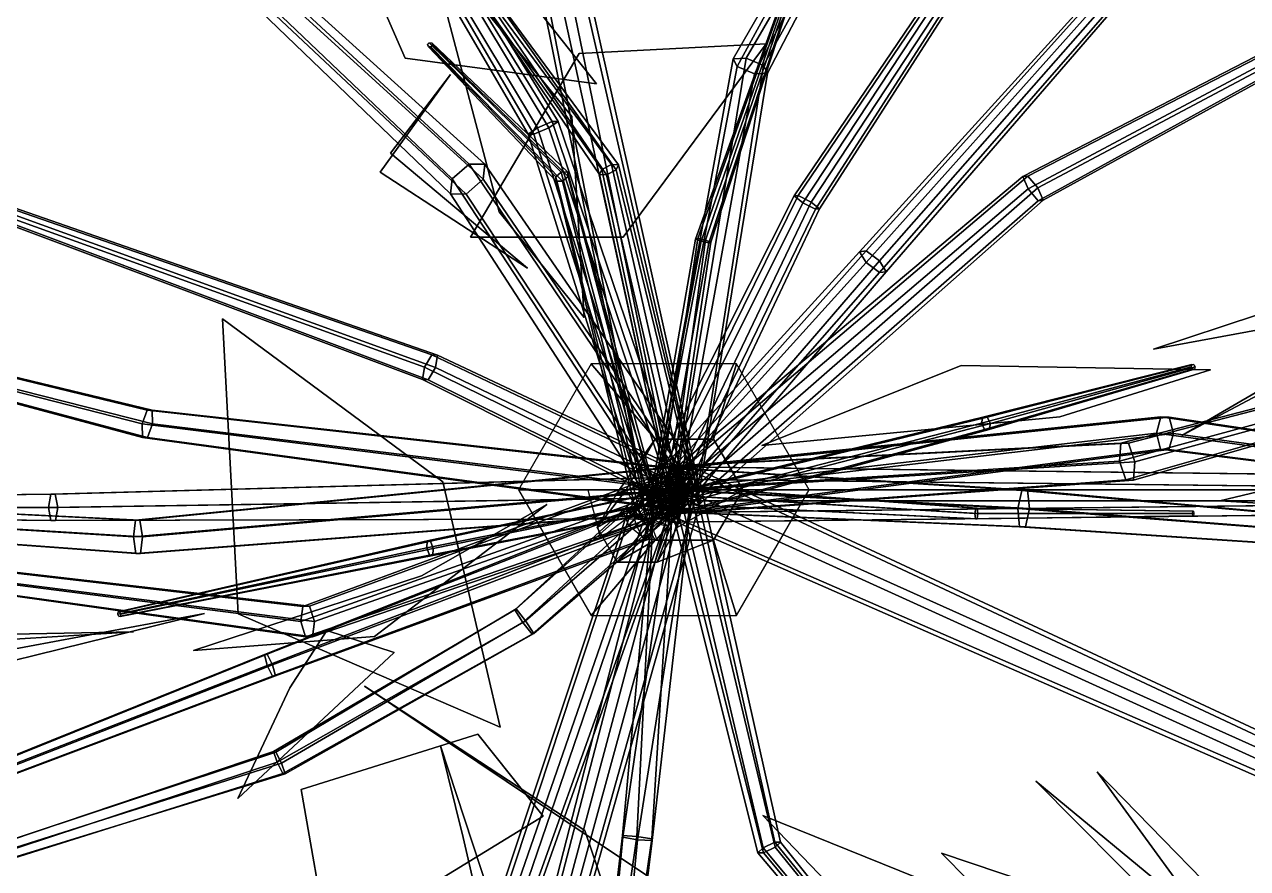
# Model space of a CAD drawing. Extents: x -4.17 to 3.96, y -4.63 to 4.19.
# Drawn here: x -1.179 to 1.076, y -0.699 to 0.858 of the extents above; entities that cross this region are included whole.
import ezdxf

# ---------------------------------------------------------------- set-up
doc = ezdxf.new("R2010")
doc.units = 0
doc.header["$MEASUREMENT"] = 0
for name, color, linetype in [('2D_PLAN', 7, 'CONTINUOUS'), ('BARK_DEC3', 35, 'CONTINUOUS'), ('LEAVES_DEC3', 64, 'CONTINUOUS')]:
    doc.layers.add(name, color=color, linetype=linetype)

msp = doc.modelspace()

# ---------------------------------------------------------------- linework, layer by layer
at = {"layer": '2D_PLAN'}
for p, q in [((0, 0), (-0.1399, 0)), ((-0.1399, 0), (-0.1166, -0.0896)), ((-0.1166, -0.0896), (0, 0))]:
    msp.add_line(p, q, dxfattribs=at)
at = {"layer": 'BARK_DEC3'}
for points in [[(-0.707, 1.4393, 8.1871), (-0.701, 1.4481, 8.1723), (-0.2331, 0.6675, 7.9859), (-0.25, 0.656, 8.0083)], [(-0.701, 1.4481, 8.1723), (-0.6855, 1.4577, 8.1731), (-0.2055, 0.6791, 7.9918), (-0.2331, 0.6675, 7.9859)], [(-0.6822, 1.4498, 8.2035), (-0.6976, 1.4402, 8.2027), (-0.2395, 0.6559, 8.0367), (-0.212, 0.6674, 8.0427)], [(-0.6855, 1.4577, 8.1731), (-0.6762, 1.4585, 8.1887), (-0.1949, 0.679, 8.0202), (-0.2055, 0.6791, 7.9918)], [(-0.6762, 1.4585, 8.1887), (-0.6822, 1.4498, 8.2035), (-0.212, 0.6674, 8.0427), (-0.1949, 0.679, 8.0202)], [(-0.6976, 1.4402, 8.2027), (-0.707, 1.4393, 8.1871), (-0.25, 0.656, 8.0083), (-0.2395, 0.6559, 8.0367)], [(0.4402, 1.3368, 5.0848), (0.4649, 1.3339, 5.0767), (0.152, 0.7958, 4.7882), (0.1278, 0.7947, 4.8129)], [(0.4305, 1.3226, 5.105), (0.4402, 1.3368, 5.0848), (0.1278, 0.7947, 4.8129), (0.1355, 0.7804, 4.8436)], [(0.4649, 1.3339, 5.0767), (0.4796, 1.3168, 5.0889), (0.1838, 0.7825, 4.7945), (0.152, 0.7958, 4.7882)], [(0.4453, 1.3057, 5.117), (0.4305, 1.3226, 5.105), (0.1355, 0.7804, 4.8436), (0.1671, 0.7672, 4.8498)], [(0.4796, 1.3168, 5.0889), (0.4697, 1.3028, 5.109), (0.1913, 0.7682, 4.8253), (0.1838, 0.7825, 4.7945)], [(0.4697, 1.3028, 5.109), (0.4453, 1.3057, 5.117), (0.1671, 0.7672, 4.8498), (0.1913, 0.7682, 4.8253)], [(0.7562, 1.3032, 8.6241), (0.7627, 1.3026, 8.6108), (0.2481, 0.5426, 8.4646), (0.2404, 0.5419, 8.4909)], [(0.7612, 1.2947, 8.6353), (0.7562, 1.3032, 8.6241), (0.2404, 0.5419, 8.4909), (0.2562, 0.5293, 8.5094)], [(0.7627, 1.3026, 8.6108), (0.7742, 1.2935, 8.6088), (0.2716, 0.5307, 8.4569), (0.2481, 0.5426, 8.4646)], [(0.7727, 1.2856, 8.6332), (0.7612, 1.2947, 8.6353), (0.2562, 0.5293, 8.5094), (0.2796, 0.5174, 8.5017)], [(0.7742, 1.2935, 8.6088), (0.7791, 1.285, 8.6201), (0.2873, 0.5181, 8.4754), (0.2716, 0.5307, 8.4569)], [(0.7791, 1.285, 8.6201), (0.7727, 1.2856, 8.6332), (0.2796, 0.5174, 8.5017), (0.2873, 0.5181, 8.4754)], [(1.7155, 1.1219, 7.3214), (1.7226, 1.1204, 7.3101), (0.6714, 0.5784, 7.0411), (0.6623, 0.5775, 7.0703)], [(1.7161, 1.1129, 7.3309), (1.7155, 1.1219, 7.3214), (0.6623, 0.5775, 7.0703), (0.6718, 0.5548, 7.0883)], [(1.7226, 1.1204, 7.3101), (1.7303, 1.1099, 7.3083), (0.6899, 0.5566, 7.0301), (0.6714, 0.5784, 7.0411)], [(1.7238, 1.1024, 7.3292), (1.7161, 1.1129, 7.3309), (0.6718, 0.5548, 7.0883), (0.6903, 0.5331, 7.0772)], [(1.7303, 1.1099, 7.3083), (1.7309, 1.1008, 7.3179), (0.6993, 0.534, 7.0482), (0.6899, 0.5566, 7.0301)], [(-0.9002, 1.0605, 4.9149), (-0.8801, 1.0836, 4.9215), (-0.3587, 0.6008, 4.4232), (-0.3902, 0.5733, 4.4242)], [(-0.8801, 1.0836, 4.9215), (-0.8625, 1.0824, 4.9472), (-0.3299, 0.6005, 4.4534), (-0.3587, 0.6008, 4.4232)], [(1.7309, 1.1008, 7.3179), (1.7238, 1.1024, 7.3292), (0.6903, 0.5331, 7.0772), (0.6993, 0.534, 7.0482)], [(-0.9028, 1.0363, 4.934), (-0.9002, 1.0605, 4.9149), (-0.3902, 0.5733, 4.4242), (-0.393, 0.5457, 4.4553)], [(-0.8625, 1.0824, 4.9472), (-0.8651, 1.0581, 4.9664), (-0.3328, 0.5728, 4.4845), (-0.3299, 0.6005, 4.4534)], [(0.2767, 1.0686, 10.6205), (0.2779, 1.0686, 10.6157), (0.0626, 0.4633, 10.5567), (0.0587, 0.4624, 10.5712)], [(0.2801, 1.0672, 10.6239), (0.2767, 1.0686, 10.6205), (0.0587, 0.4624, 10.5712), (0.0689, 0.4584, 10.5814)], [(0.2779, 1.0686, 10.6157), (0.2825, 1.0672, 10.6142), (0.0767, 0.4603, 10.5526), (0.0626, 0.4633, 10.5567)], [(0.2846, 1.0657, 10.6225), (0.2801, 1.0672, 10.6239), (0.0689, 0.4584, 10.5814), (0.083, 0.4555, 10.5772)], [(0.2825, 1.0672, 10.6142), (0.2858, 1.0657, 10.6176), (0.0869, 0.4564, 10.5628), (0.0767, 0.4603, 10.5526)], [(0.2858, 1.0657, 10.6176), (0.2846, 1.0657, 10.6225), (0.083, 0.4555, 10.5772), (0.0869, 0.4564, 10.5628)], [(-0.8651, 1.0581, 4.9664), (-0.8853, 1.035, 4.9597), (-0.3644, 0.5454, 4.4855), (-0.3328, 0.5728, 4.4845)], [(-0.2379, 1.0257, 2.619), (-0.1992, 1.0482, 2.6105), (0.0124, 0.019, 2.2453), (-0.0379, 0, 2.2699)], [(-0.1992, 1.0482, 2.6105), (-0.1665, 1.0469, 2.6402), (0.0624, 0.019, 2.2766), (0.0124, 0.019, 2.2453)], [(-0.1665, 1.0469, 2.6402), (-0.1725, 1.0234, 2.6779), (0.0623, 0, 2.3326), (0.0624, 0.019, 2.2766)], [(0.9094, 1.0433, 9.4451), (0.9161, 1.0435, 9.4244), (0.373, 0.4407, 9.2259), (0.3608, 0.439, 9.2554)], [(0.9174, 1.0282, 9.459), (0.9094, 1.0433, 9.4451), (0.3608, 0.439, 9.2554), (0.3733, 0.4189, 9.2767)], [(0.9161, 1.0435, 9.4244), (0.9307, 1.0286, 9.4175), (0.3977, 0.4223, 9.2177), (0.373, 0.4407, 9.2259)], [(-0.8853, 1.035, 4.9597), (-0.9028, 1.0363, 4.934), (-0.393, 0.5457, 4.4553), (-0.3644, 0.5454, 4.4855)], [(-0.4013, 1.0139, 6.8244), (-0.3898, 1.0155, 6.8281), (-0.0832, 0.5993, 6.5704), (-0.0965, 0.5998, 6.556)], [(-0.3898, 1.0155, 6.8281), (-0.3848, 1.0089, 6.8371), (-0.0877, 0.5899, 6.5873), (-0.0832, 0.5993, 6.5704)], [(-0.2434, 1.0022, 2.6569), (-0.2379, 1.0257, 2.619), (-0.0379, 0, 2.2699), (-0.0381, -0.019, 2.3258)], [(-0.1725, 1.0234, 2.6779), (-0.2107, 1.0012, 2.6861), (0.012, -0.019, 2.3572), (0.0623, 0, 2.3326)], [(0.932, 1.0133, 9.452), (0.9174, 1.0282, 9.459), (0.3733, 0.4189, 9.2767), (0.398, 0.4005, 9.2686)], [(0.9307, 1.0286, 9.4175), (0.9386, 1.0135, 9.4313), (0.4102, 0.4022, 9.2391), (0.3977, 0.4223, 9.2177)], [(-0.4078, 1.0055, 6.8298), (-0.4013, 1.0139, 6.8244), (-0.0965, 0.5998, 6.556), (-0.1142, 0.5909, 6.5586)], [(-0.4027, 0.9989, 6.8388), (-0.4078, 1.0055, 6.8298), (-0.1142, 0.5909, 6.5586), (-0.1185, 0.5816, 6.5755)], [(-0.3912, 1.0006, 6.8424), (-0.4027, 0.9989, 6.8388), (-0.1185, 0.5816, 6.5755), (-0.1053, 0.5811, 6.5898)], [(-0.3848, 1.0089, 6.8371), (-0.3912, 1.0006, 6.8424), (-0.1053, 0.5811, 6.5898), (-0.0877, 0.5899, 6.5873)], [(-0.2107, 1.0012, 2.6861), (-0.2434, 1.0022, 2.6569), (-0.0381, -0.019, 2.3258), (0.012, -0.019, 2.3572)], [(0.9386, 1.0135, 9.4313), (0.932, 1.0133, 9.452), (0.398, 0.4005, 9.2686), (0.4102, 0.4022, 9.2391)], [(-0.4354, 0.8206, 10.3909), (-0.4323, 0.8245, 10.3904), (-0.1889, 0.5858, 9.9472), (-0.1993, 0.5771, 9.952)], [(-0.4341, 0.8167, 10.3938), (-0.4354, 0.8206, 10.3909), (-0.1993, 0.5771, 9.952), (-0.1981, 0.5689, 9.9638)], [(-0.4297, 0.8167, 10.3962), (-0.4341, 0.8167, 10.3938), (-0.1981, 0.5689, 9.9638), (-0.1867, 0.5693, 9.971)], [(-0.4323, 0.8245, 10.3904), (-0.4279, 0.8245, 10.3929), (-0.1774, 0.5861, 9.9545), (-0.1889, 0.5858, 9.9472)], [(-0.4266, 0.8206, 10.3958), (-0.4297, 0.8167, 10.3962), (-0.1867, 0.5693, 9.971), (-0.1763, 0.5778, 9.9664)], [(-0.4279, 0.8245, 10.3929), (-0.4266, 0.8206, 10.3958), (-0.1763, 0.5778, 9.9664), (-0.1774, 0.5861, 9.9545)], [(0.1278, 0.7947, 4.8129), (0.152, 0.7958, 4.7882), (0.0231, 0.0119, 4.5668), (-0.015, 0.0119, 4.5915)], [(0.1355, 0.7804, 4.8436), (0.1278, 0.7947, 4.8129), (-0.015, 0.0119, 4.5915), (-0.0136, 0, 4.6352)], [(0.152, 0.7958, 4.7882), (0.1838, 0.7825, 4.7945), (0.0625, 0, 4.5859), (0.0231, 0.0119, 4.5668)], [(0.1671, 0.7672, 4.8498), (0.1355, 0.7804, 4.8436), (-0.0136, 0, 4.6352), (0.0258, -0.0119, 4.6543)], [(0.1913, 0.7682, 4.8253), (0.1671, 0.7672, 4.8498), (0.0258, -0.0119, 4.6543), (0.0638, -0.0119, 4.6296)], [(0.1838, 0.7825, 4.7945), (0.1913, 0.7682, 4.8253), (0.0638, -0.0119, 4.6296), (0.0625, 0, 4.5859)], [(-0.2331, 0.6675, 7.9859), (-0.2055, 0.6791, 7.9918), (0.027, -0.0159, 7.8968), (-0.01, -0.0271, 7.8901)], [(-0.1949, 0.679, 8.0202), (-0.212, 0.6674, 8.0427), (0.0183, -0.0271, 7.9633), (0.0411, -0.0159, 7.9334)], [(-0.2055, 0.6791, 7.9918), (-0.1949, 0.679, 8.0202), (0.0411, -0.0159, 7.9334), (0.027, -0.0159, 7.8968)], [(-0.25, 0.656, 8.0083), (-0.2331, 0.6675, 7.9859), (-0.01, -0.0271, 7.8901), (-0.0329, -0.0384, 7.9199)], [(-0.2395, 0.6559, 8.0367), (-0.25, 0.656, 8.0083), (-0.0329, -0.0384, 7.9199), (-0.0187, -0.0384, 7.9566)], [(-0.212, 0.6674, 8.0427), (-0.2395, 0.6559, 8.0367), (-0.0187, -0.0384, 7.9566), (0.0183, -0.0271, 7.9633)], [(-0.3902, 0.5733, 4.4242), (-0.3587, 0.6008, 4.4232), (0.0264, 0.0306, 4.0312), (-0.0148, 0, 4.0358)], [(-0.3587, 0.6008, 4.4232), (-0.3299, 0.6005, 4.4534), (0.0628, 0.0306, 4.0677), (0.0264, 0.0306, 4.0312)], [(-0.3299, 0.6005, 4.4534), (-0.3328, 0.5728, 4.4845), (0.058, 0, 4.1088), (0.0628, 0.0306, 4.0677)], [(-0.1185, 0.5816, 6.5755), (-0.1142, 0.5909, 6.5586), (0.012, 0, 6.3825), (0.0091, -0.0084, 6.4089)], [(-0.1142, 0.5909, 6.5586), (-0.0965, 0.5998, 6.556), (0.0368, 0.0084, 6.3733), (0.012, 0, 6.3825)], [(-0.0877, 0.5899, 6.5873), (-0.1053, 0.5811, 6.5898), (0.031, -0.0084, 6.4259), (0.0558, 0, 6.4166)], [(-0.0965, 0.5998, 6.556), (-0.0832, 0.5993, 6.5704), (0.0587, 0.0084, 6.3903), (0.0368, 0.0084, 6.3733)], [(-0.0832, 0.5993, 6.5704), (-0.0877, 0.5899, 6.5873), (0.0558, 0, 6.4166), (0.0587, 0.0084, 6.3903)], [(-0.393, 0.5457, 4.4553), (-0.3902, 0.5733, 4.4242), (-0.0148, 0, 4.0358), (-0.0196, -0.0306, 4.077)], [(-0.3328, 0.5728, 4.4845), (-0.3644, 0.5454, 4.4855), (0.0168, -0.0306, 4.1135), (0.058, 0, 4.1088)], [(-0.1993, 0.5771, 9.952), (-0.1889, 0.5858, 9.9472), (-0.0219, -0.0411, 9.7804), (-0.0427, -0.0477, 9.7852)], [(-0.1981, 0.5689, 9.9638), (-0.1993, 0.5771, 9.952), (-0.0427, -0.0477, 9.7852), (-0.0479, -0.0543, 9.806)], [(-0.1867, 0.5693, 9.971), (-0.1981, 0.5689, 9.9638), (-0.0479, -0.0543, 9.806), (-0.0322, -0.0543, 9.8219)], [(-0.1889, 0.5858, 9.9472), (-0.1774, 0.5861, 9.9545), (-0.0062, -0.0411, 9.7964), (-0.0219, -0.0411, 9.7804)], [(-0.1763, 0.5778, 9.9664), (-0.1867, 0.5693, 9.971), (-0.0322, -0.0543, 9.8219), (-0.0113, -0.0477, 9.8171)], [(-0.1774, 0.5861, 9.9545), (-0.1763, 0.5778, 9.9664), (-0.0113, -0.0477, 9.8171), (-0.0062, -0.0411, 9.7964)], [(-0.1053, 0.5811, 6.5898), (-0.1185, 0.5816, 6.5755), (0.0091, -0.0084, 6.4089), (0.031, -0.0084, 6.4259)], [(0.6623, 0.5775, 7.0703), (0.6714, 0.5784, 7.0411), (0.0238, 0.0279, 6.7538), (0.0075, 0.0279, 6.7916)], [(0.6718, 0.5548, 7.0883), (0.6623, 0.5775, 7.0703), (0.0075, 0.0279, 6.7916), (0.0197, 0, 6.8192)], [(0.6714, 0.5784, 7.0411), (0.6899, 0.5566, 7.0301), (0.0522, 0, 6.7437), (0.0238, 0.0279, 6.7538)], [(-0.3644, 0.5454, 4.4855), (-0.393, 0.5457, 4.4553), (-0.0196, -0.0306, 4.077), (0.0168, -0.0306, 4.1135)], [(0.2404, 0.5419, 8.4909), (0.2481, 0.5426, 8.4646), (-0.0336, -0.0289, 8.3381), (-0.0473, -0.0289, 8.3703)], [(0.2562, 0.5293, 8.5094), (0.2404, 0.5419, 8.4909), (-0.0473, -0.0289, 8.3703), (-0.0294, -0.0431, 8.3969)], [(0.2481, 0.5426, 8.4646), (0.2716, 0.5307, 8.4569), (-0.0021, -0.0431, 8.3324), (-0.0336, -0.0289, 8.3381)], [(0.6903, 0.5331, 7.0772), (0.6718, 0.5548, 7.0883), (0.0197, 0, 6.8192), (0.0481, -0.0279, 6.8091)], [(0.6899, 0.5566, 7.0301), (0.6993, 0.534, 7.0482), (0.0644, -0.0279, 6.7713), (0.0522, 0, 6.7437)], [(-1.2562, 0.5202, 6.7324), (-1.2489, 0.5342, 6.7368), (-0.4274, 0.2489, 6.4701), (-0.4409, 0.2262, 6.4595)], [(-1.2547, 0.507, 6.7422), (-1.2562, 0.5202, 6.7324), (-0.4409, 0.2262, 6.4595), (-0.4446, 0.2031, 6.4756)], [(-1.2489, 0.5342, 6.7368), (-1.2403, 0.5349, 6.751), (-0.4174, 0.2484, 6.4967), (-0.4274, 0.2489, 6.4701)], [(-1.2389, 0.5217, 6.7607), (-1.2461, 0.5078, 6.7564), (-0.4346, 0.2026, 6.5022), (-0.421, 0.2253, 6.5128)], [(-1.2403, 0.5349, 6.751), (-1.2389, 0.5217, 6.7607), (-0.421, 0.2253, 6.5128), (-0.4174, 0.2484, 6.4967)], [(0.2796, 0.5174, 8.5017), (0.2562, 0.5293, 8.5094), (-0.0294, -0.0431, 8.3969), (0.002, -0.0572, 8.3912)], [(0.2716, 0.5307, 8.4569), (0.2873, 0.5181, 8.4754), (0.0157, -0.0572, 8.359), (-0.0021, -0.0431, 8.3324)], [(0.6993, 0.534, 7.0482), (0.6903, 0.5331, 7.0772), (0.0481, -0.0279, 6.8091), (0.0644, -0.0279, 6.7713)], [(-1.2461, 0.5078, 6.7564), (-1.2547, 0.507, 6.7422), (-0.4446, 0.2031, 6.4756), (-0.4346, 0.2026, 6.5022)], [(0.2873, 0.5181, 8.4754), (0.2796, 0.5174, 8.5017), (0.002, -0.0572, 8.3912), (0.0157, -0.0572, 8.359)], [(0.0587, 0.4624, 10.5712), (0.0626, 0.4633, 10.5567), (-0.0103, -0.0226, 10.4597), (-0.0259, -0.0226, 10.4739)], [(0.0689, 0.4584, 10.5814), (0.0587, 0.4624, 10.5712), (-0.0259, -0.0226, 10.4739), (-0.0218, -0.0269, 10.494)], [(0.083, 0.4555, 10.5772), (0.0689, 0.4584, 10.5814), (-0.0218, -0.0269, 10.494), (-0.0021, -0.0311, 10.5001)], [(0.0626, 0.4633, 10.5567), (0.0767, 0.4603, 10.5526), (0.0094, -0.0269, 10.4658), (-0.0103, -0.0226, 10.4597)], [(0.0869, 0.4564, 10.5628), (0.083, 0.4555, 10.5772), (-0.0021, -0.0311, 10.5001), (0.0135, -0.0311, 10.486)], [(0.0767, 0.4603, 10.5526), (0.0869, 0.4564, 10.5628), (0.0135, -0.0311, 10.486), (0.0094, -0.0269, 10.4658)], [(0.3608, 0.439, 9.2554), (0.373, 0.4407, 9.2259), (-0.0543, -0.0404, 8.9554), (-0.0754, -0.0404, 8.99)], [(0.3733, 0.4189, 9.2767), (0.3608, 0.439, 9.2554), (-0.0754, -0.0404, 8.99), (-0.0651, -0.0656, 9.02)], [(0.373, 0.4407, 9.2259), (0.3977, 0.4223, 9.2177), (-0.0229, -0.0656, 8.9508), (-0.0543, -0.0404, 8.9554)], [(0.398, 0.4005, 9.2686), (0.3733, 0.4189, 9.2767), (-0.0651, -0.0656, 9.02), (-0.0337, -0.0909, 9.0154)], [(0.3977, 0.4223, 9.2177), (0.4102, 0.4022, 9.2391), (-0.0126, -0.0909, 8.9808), (-0.0229, -0.0656, 8.9508)], [(0.4102, 0.4022, 9.2391), (0.398, 0.4005, 9.2686), (-0.0337, -0.0909, 9.0154), (-0.0126, -0.0909, 8.9808)], [(-1.8445, 0.3474, 6.8177), (-1.84, 0.3621, 6.825), (-0.9527, 0.147, 6.5227), (-0.9618, 0.1216, 6.5101)], [(-1.84, 0.3621, 6.825), (-1.8337, 0.362, 6.8407), (-0.9431, 0.1469, 6.5508), (-0.9527, 0.147, 6.5227)], [(-1.8337, 0.362, 6.8407), (-1.8319, 0.3473, 6.8491), (-0.9425, 0.1215, 6.5664), (-0.9431, 0.1469, 6.5508)], [(-1.8426, 0.3326, 6.8262), (-1.8445, 0.3474, 6.8177), (-0.9618, 0.1216, 6.5101), (-0.9613, 0.0962, 6.5256)], [(-1.8319, 0.3473, 6.8491), (-1.8363, 0.3326, 6.8419), (-0.9517, 0.0961, 6.5537), (-0.9425, 0.1215, 6.5664)], [(-1.8363, 0.3326, 6.8419), (-1.8426, 0.3326, 6.8262), (-0.9613, 0.0962, 6.5256), (-0.9517, 0.0961, 6.5537)], [(1.6057, 0.2611, 4.8614), (1.6068, 0.2843, 4.8455), (0.8427, 0.0862, 4.5228), (0.8404, 0.0525, 4.5433)], [(1.6068, 0.2843, 4.8455), (1.62, 0.2838, 4.8205), (0.8568, 0.0858, 4.486), (0.8427, 0.0862, 4.5228)], [(1.62, 0.2838, 4.8205), (1.6322, 0.2599, 4.8114), (0.8687, 0.0517, 4.4696), (0.8568, 0.0858, 4.486)], [(-0.4409, 0.2262, 6.4595), (-0.4274, 0.2489, 6.4701), (0.0373, 0.0274, 6.2571), (0.0191, 0, 6.2462)], [(-0.4274, 0.2489, 6.4701), (-0.4174, 0.2484, 6.4967), (0.0515, 0.0274, 6.2887), (0.0373, 0.0274, 6.2571)], [(-0.4174, 0.2484, 6.4967), (-0.421, 0.2253, 6.5128), (0.0474, 0, 6.3095), (0.0515, 0.0274, 6.2887)], [(1.6178, 0.2372, 4.8524), (1.6057, 0.2611, 4.8614), (0.8404, 0.0525, 4.5433), (0.8523, 0.0183, 4.527)], [(1.6322, 0.2599, 4.8114), (1.6311, 0.2366, 4.8273), (0.8664, 0.0179, 4.4901), (0.8687, 0.0517, 4.4696)], [(-0.4446, 0.2031, 6.4756), (-0.4409, 0.2262, 6.4595), (0.0191, 0, 6.2462), (0.0151, -0.0274, 6.267)], [(-0.0694, -0.0001, 7.1786), (-0.0158, 0.093, 7.1813), (-0.134, 0.2321, 0.0007), (-0.268, 0, 0.0014)], [(-0.0158, 0.093, 7.1813), (0.0918, 0.0932, 7.1835), (0.134, 0.2321, -0.0007), (-0.134, 0.2321, 0.0007)], [(0.0918, 0.0932, 7.1835), (0.1456, 0.0001, 7.1829), (0.268, 0, -0.0014), (0.134, 0.2321, -0.0007)], [(0.9726, 0.2267, 10.9873), (0.9738, 0.231, 10.9849), (0.5881, 0.1341, 10.6054), (0.5857, 0.1229, 10.6125)], [(0.975, 0.2225, 10.9861), (0.9726, 0.2267, 10.9873), (0.5857, 0.1229, 10.6125), (0.5915, 0.1113, 10.6088)], [(0.9738, 0.231, 10.9849), (0.9774, 0.231, 10.9814), (0.5964, 0.1338, 10.5946), (0.5881, 0.1341, 10.6054)], [(0.9774, 0.231, 10.9814), (0.9797, 0.2267, 10.9802), (0.6023, 0.1222, 10.5909), (0.5964, 0.1338, 10.5946)], [(0.9797, 0.2267, 10.9802), (0.9785, 0.2225, 10.9826), (0.5998, 0.1109, 10.598), (0.6023, 0.1222, 10.5909)], [(1.6311, 0.2366, 4.8273), (1.6178, 0.2372, 4.8524), (0.8523, 0.0183, 4.527), (0.8664, 0.0179, 4.4901)], [(-0.4346, 0.2026, 6.5022), (-0.4446, 0.2031, 6.4756), (0.0151, -0.0274, 6.267), (0.0293, -0.0274, 6.2986)], [(-0.421, 0.2253, 6.5128), (-0.4346, 0.2026, 6.5022), (0.0293, -0.0274, 6.2986), (0.0474, 0, 6.3095)], [(0.9785, 0.2225, 10.9826), (0.975, 0.2225, 10.9861), (0.5915, 0.1113, 10.6088), (0.5998, 0.1109, 10.598)], [(-0.9618, 0.1216, 6.5101), (-0.9527, 0.147, 6.5227), (0.0297, 0.0374, 6.1687), (0.0183, 0, 6.1496)], [(-0.9527, 0.147, 6.5227), (-0.9431, 0.1469, 6.5508), (0.0442, 0.0374, 6.2097), (0.0297, 0.0374, 6.1687)], [(-0.9431, 0.1469, 6.5508), (-0.9425, 0.1215, 6.5664), (0.0473, 0, 6.2317), (0.0442, 0.0374, 6.2097)], [(-0.9613, 0.0962, 6.5256), (-0.9618, 0.1216, 6.5101), (0.0183, 0, 6.1496), (0.0215, -0.0374, 6.1716)], [(-0.9425, 0.1215, 6.5664), (-0.9517, 0.0961, 6.5537), (0.0359, -0.0374, 6.2126), (0.0473, 0, 6.2317)], [(0.5857, 0.1229, 10.6125), (0.5881, 0.1341, 10.6054), (-0.0226, -0.0142, 10.2633), (-0.0245, -0.0337, 10.2755)], [(0.5915, 0.1113, 10.6088), (0.5857, 0.1229, 10.6125), (-0.0245, -0.0337, 10.2755), (-0.015, -0.0533, 10.2677)], [(0.5881, 0.1341, 10.6054), (0.5964, 0.1338, 10.5946), (-0.0111, -0.0142, 10.2432), (-0.0226, -0.0142, 10.2633)], [(0.5964, 0.1338, 10.5946), (0.6023, 0.1222, 10.5909), (-0.0016, -0.0337, 10.2353), (-0.0111, -0.0142, 10.2432)], [(0.6023, 0.1222, 10.5909), (0.5998, 0.1109, 10.598), (-0.0035, -0.0533, 10.2476), (-0.0016, -0.0337, 10.2353)], [(0.9084, 0.1045, 6.534), (0.9166, 0.1342, 6.5189), (0.0157, 0.0412, 5.9835), (0.0069, 0, 6.0061)], [(0.9166, 0.1342, 6.5189), (0.9322, 0.1338, 6.4884), (0.0404, 0.0412, 5.9426), (0.0157, 0.0412, 5.9835)], [(0.9322, 0.1338, 6.4884), (0.9397, 0.1039, 6.4731), (0.0563, 0, 5.9242), (0.0404, 0.0412, 5.9426)], [(1.8013, -0.0174, 6.9057), (1.8062, 0.0017, 6.8958), (0.9166, 0.1342, 6.5189), (0.9084, 0.1045, 6.534)], [(1.8062, 0.0017, 6.8958), (1.8149, 0.0017, 6.8757), (0.9322, 0.1338, 6.4884), (0.9166, 0.1342, 6.5189)], [(1.8149, 0.0017, 6.8757), (1.8187, -0.0174, 6.8653), (0.9397, 0.1039, 6.4731), (0.9322, 0.1338, 6.4884)], [(-0.9517, 0.0961, 6.5537), (-0.9613, 0.0962, 6.5256), (0.0215, -0.0374, 6.1716), (0.0359, -0.0374, 6.2126)], [(-0.1227, -0.0695, 9.0904), (-0.0857, -0.0056, 9.0908), (-0.0158, 0.093, 7.1813), (-0.0694, -0.0001, 7.1786)], [(-0.0857, -0.0056, 9.0908), (-0.0119, -0.0056, 9.0914), (0.0918, 0.0932, 7.1835), (-0.0158, 0.093, 7.1813)], [(0.5998, 0.1109, 10.598), (0.5915, 0.1113, 10.6088), (-0.015, -0.0533, 10.2677), (-0.0035, -0.0533, 10.2476)], [(-0.0119, -0.0056, 9.0914), (0.025, -0.0694, 9.0915), (0.1456, 0.0001, 7.1829), (0.0918, 0.0932, 7.1835)], [(0.9159, 0.0746, 6.5185), (0.9084, 0.1045, 6.534), (0.0069, 0, 6.0061), (0.0228, -0.0412, 5.9878)], [(0.9397, 0.1039, 6.4731), (0.9315, 0.0743, 6.4881), (0.0475, -0.0412, 5.9468), (0.0563, 0, 5.9242)], [(1.8051, -0.0365, 6.8954), (1.8013, -0.0174, 6.9057), (0.9084, 0.1045, 6.534), (0.9159, 0.0746, 6.5185)], [(1.8187, -0.0174, 6.8653), (1.8138, -0.0365, 6.8752), (0.9315, 0.0743, 6.4881), (0.9397, 0.1039, 6.4731)], [(0.8404, 0.0525, 4.5433), (0.8427, 0.0862, 4.5228), (0.0119, 0.0439, 4.2518), (0.0063, 0, 4.2767)], [(0.8427, 0.0862, 4.5228), (0.8568, 0.0858, 4.486), (0.028, 0.0439, 4.2036), (0.0119, 0.0439, 4.2518)], [(0.9315, 0.0743, 6.4881), (0.9159, 0.0746, 6.5185), (0.0228, -0.0412, 5.9878), (0.0475, -0.0412, 5.9468)], [(0.8568, 0.0858, 4.486), (0.8687, 0.0517, 4.4696), (0.0385, 0, 4.1803), (0.028, 0.0439, 4.2036)], [(1.8138, -0.0365, 6.8752), (1.8051, -0.0365, 6.8954), (0.9159, 0.0746, 6.5185), (0.9315, 0.0743, 6.4881)], [(1.1136, -0.5056, 3.9864), (1.1335, -0.4725, 3.9762), (0.0293, 0.0455, 3.637), (0.0021, 0, 3.6585)], [(0.8523, 0.0183, 4.527), (0.8404, 0.0525, 4.5433), (0.0063, 0, 4.2767), (0.0168, -0.0439, 4.2535)], [(1.1335, -0.4725, 3.9762), (1.1525, -0.4704, 3.9406), (0.0464, 0.0455, 3.5824), (0.0293, 0.0455, 3.637)], [(0.8687, 0.0517, 4.4696), (0.8664, 0.0179, 4.4901), (0.0329, -0.0439, 4.2052), (0.0385, 0, 4.1803)], [(1.1525, -0.4704, 3.9406), (1.1515, -0.5015, 3.915), (0.0361, 0, 3.5492), (0.0464, 0.0455, 3.5824)], [(-1.1343, -0.0325, 7.831), (-1.1303, -0.0081, 7.8445), (0.0136, 0.0233, 7.5759), (0.0093, -0.0152, 7.5541)], [(-1.1303, -0.0081, 7.8445), (-1.1219, -0.0081, 7.8715), (0.0235, 0.0233, 7.6192), (0.0136, 0.0233, 7.5759)], [(-1.1219, -0.0081, 7.8715), (-1.1175, -0.0325, 7.885), (0.029, -0.0152, 7.6407), (0.0235, 0.0233, 7.6192)], [(-0.9778, -0.0868, 4.0552), (-0.974, -0.0561, 4.0726), (0.0112, 0.0416, 3.8238), (0.0089, 0, 3.7995)], [(-0.974, -0.0561, 4.0726), (-0.9658, -0.0561, 4.107), (0.0227, 0.0416, 3.8707), (0.0112, 0.0416, 3.8238)], [(-0.9658, -0.0561, 4.107), (-0.9613, -0.0868, 4.1242), (0.0319, 0, 3.8933), (0.0227, 0.0416, 3.8707)], [(-0.6693, -0.2432, 5.6059), (-0.6657, -0.2151, 5.6217), (0.0102, 0.0342, 5.3427), (0.0128, 0, 5.3192)], [(-0.6657, -0.2151, 5.6217), (-0.6532, -0.215, 5.651), (0.0258, 0.0342, 5.3813), (0.0102, 0.0342, 5.3427)], [(-0.6532, -0.215, 5.651), (-0.6443, -0.243, 5.6646), (0.044, 0, 5.3964), (0.0258, 0.0342, 5.3813)], [(-0.2748, -0.2214, 3.084), (-0.2722, -0.2198, 3.1158), (0.0006, 0.0238, 3.053), (-0.0083, 0.0238, 3.0178)], [(-0.2599, -0.2446, 3.068), (-0.2748, -0.2214, 3.084), (-0.0083, 0.0238, 3.0178), (0.0071, 0, 2.9952)], [(-0.2722, -0.2198, 3.1158), (-0.2547, -0.2416, 3.1318), (0.025, 0, 3.0655), (0.0006, 0.0238, 3.053)], [(0.0306, 0.0174, 11.9217), (0.0343, 0.0239, 11.9214), (-0.0857, -0.0056, 9.0908), (-0.1227, -0.0695, 9.0904)], [(0.0343, 0.0239, 11.9214), (0.0418, 0.0239, 11.9212), (-0.0119, -0.0056, 9.0914), (-0.0857, -0.0056, 9.0908)], [(0.0418, 0.0239, 11.9212), (0.0456, 0.0174, 11.9212), (0.025, -0.0694, 9.0915), (-0.0119, -0.0056, 9.0914)], [(0.6528, -0.0349, 2.8942), (0.6601, -0.0012, 2.8761), (0.0109, 0.0405, 2.7241), (0.0034, 0, 2.7464)], [(0.6601, -0.0012, 2.8761), (0.6708, -0.001, 2.8387), (0.0218, 0.0405, 2.6786), (0.0109, 0.0405, 2.7241)], [(1.12, 0, 5.4753), (1.1262, 0.0289, 5.4597), (0.0202, 0.042, 5.1376), (0.0132, 0, 5.1608)], [(1.1262, 0.0289, 5.4597), (1.1388, 0.029, 5.4286), (0.034, 0.042, 5.0911), (0.0202, 0.042, 5.1376)], [(0.6708, -0.001, 2.8387), (0.6742, -0.0346, 2.8193), (0.0252, 0, 2.6554), (0.0218, 0.0405, 2.6786)], [(1.1388, 0.029, 5.4286), (1.1451, 0, 5.413), (0.041, 0, 5.0678), (0.034, 0.042, 5.0911)], [(-2.0999, 0, 4.3402), (-2.0972, 0.0001, 4.3602), (-0.9658, -0.0561, 4.107), (-0.974, -0.0561, 4.0726)], [(-2.0972, 0.0001, 4.3602), (-2.0961, -0.0173, 4.3702), (-0.9613, -0.0868, 4.1242), (-0.9658, -0.0561, 4.107)], [(-0.9733, -0.1176, 4.0724), (-0.9778, -0.0868, 4.0552), (0.0089, 0, 3.7995), (0.0181, -0.0416, 3.8221)], [(-0.9613, -0.0868, 4.1242), (-0.9651, -0.1176, 4.1069), (0.0296, -0.0416, 3.869), (0.0319, 0, 3.8933)], [(-0.6605, -0.2714, 5.6193), (-0.6693, -0.2432, 5.6059), (0.0128, 0, 5.3192), (0.031, -0.0342, 5.3343)], [(-0.6443, -0.243, 5.6646), (-0.648, -0.2713, 5.6488), (0.0466, -0.0342, 5.3728), (0.044, 0, 5.3964)], [(-0.0156, -0.0931, 7.178), (-0.0694, -0.0001, 7.1786), (-0.268, 0, 0.0014), (-0.134, -0.2321, 0.0007)], [(-0.2424, -0.2664, 3.0839), (-0.2599, -0.2446, 3.068), (0.0071, 0, 2.9952), (0.0315, -0.0238, 3.0077)], [(-0.2547, -0.2416, 3.1318), (-0.2397, -0.2649, 3.1159), (0.0404, -0.0238, 3.0429), (0.025, 0, 3.0655)], [(-0.1961, -0.8069, 7.4265), (-0.2179, -0.7966, 7.4494), (-0.0126, 0.002, 7.3909), (0.0171, -0.0081, 7.3607)], [(-0.2179, -0.7966, 7.4494), (-0.2096, -0.7966, 7.4814), (-0.0017, 0.002, 7.433), (-0.0126, 0.002, 7.3909)], [(-0.2096, -0.7966, 7.4814), (-0.1794, -0.8069, 7.4906), (0.0388, -0.0081, 7.445), (-0.0017, 0.002, 7.433)], [(0.0343, 0.0109, 11.9218), (0.0306, 0.0174, 11.9217), (-0.1227, -0.0695, 9.0904), (-0.0858, -0.1335, 9.0905)], [(0.0418, 0.0109, 11.9216), (0.0343, 0.0109, 11.9218), (-0.0858, -0.1335, 9.0905), (-0.0119, -0.1334, 9.091)], [(-0.0762, -0.638, 3.3454), (-0.0757, -0.6411, 3.3768), (0.0179, 0, 3.4006), (-0.0169, 0.0036, 3.3805)], [(-0.0494, -0.6393, 3.3289), (-0.0762, -0.638, 3.3454), (-0.0169, 0.0036, 3.3805), (-0.0169, 0.0036, 3.3402)], [(-0.0757, -0.6411, 3.3768), (-0.0483, -0.6457, 3.3919), (0.0526, -0.0036, 3.3804), (0.0179, 0, 3.4006)], [(-0.022, -0.6439, 3.3439), (-0.0494, -0.6393, 3.3289), (-0.0169, 0.0036, 3.3402), (0.0178, 0, 3.32)], [(-0.0214, -0.6471, 3.3754), (-0.022, -0.6439, 3.3439), (0.0178, 0, 3.32), (0.0525, -0.0036, 3.3401)], [(0.0456, 0.0174, 11.9212), (0.0418, 0.0109, 11.9216), (-0.0119, -0.1334, 9.091), (0.025, -0.0694, 9.0915)], [(0.025, -0.0694, 9.0915), (-0.0119, -0.1334, 9.091), (0.0919, -0.093, 7.1801), (0.1456, 0.0001, 7.1829)], [(1.1126, -0.5368, 3.961), (1.1136, -0.5056, 3.9864), (0.0021, 0, 3.6585), (-0.0082, -0.0455, 3.6253)], [(1.4027, -0.0203, 8.0752), (1.4066, 0.0034, 8.0621), (0.0078, 0.0193, 7.76), (0.0028, -0.0203, 7.7823)], [(0.6561, -0.0684, 2.8748), (0.6528, -0.0349, 2.8942), (0.0034, 0, 2.7464), (0.0068, -0.0405, 2.7231)], [(0.1732, -0.6699, 7.1993), (0.1835, -0.6603, 7.2182), (0.0279, 0, 7.1764), (0.0076, -0.0067, 7.153)], [(1.4066, 0.0034, 8.0621), (1.4144, 0.0034, 8.0359), (0.0177, 0.0193, 7.7153), (0.0078, 0.0193, 7.76)], [(0.5739, -0.0439, 11.1685), (0.5755, -0.034, 11.1631), (0.0108, 0.0075, 11.0658), (0.0081, -0.0092, 11.0751)], [(1.1515, -0.5015, 3.915), (1.1315, -0.5348, 3.9252), (0.0089, -0.0455, 3.5707), (0.0361, 0, 3.5492)], [(0.5755, -0.034, 11.1631), (0.5782, -0.034, 11.1519), (0.0142, 0.0075, 11.0469), (0.0108, 0.0075, 11.0658)], [(1.1262, -0.0289, 5.4597), (1.12, 0, 5.4753), (0.0132, 0, 5.1608), (0.0202, -0.042, 5.1376)], [(0.5782, -0.034, 11.1519), (0.5793, -0.0439, 11.1462), (0.0149, -0.0092, 11.0372), (0.0142, 0.0075, 11.0469)], [(0.8664, 0.0179, 4.4901), (0.8523, 0.0183, 4.527), (0.0168, -0.0439, 4.2535), (0.0329, -0.0439, 4.2052)], [(0.2053, -0.6595, 7.178), (0.1842, -0.6695, 7.1791), (0.0176, -0.0067, 7.1229), (0.0478, 0, 7.1162)], [(1.4144, 0.0034, 8.0359), (1.4182, -0.0203, 8.0227), (0.0227, -0.0203, 7.693), (0.0177, 0.0193, 7.7153)], [(0.6742, -0.0346, 2.8193), (0.6668, -0.0683, 2.8374), (0.0177, -0.0405, 2.6776), (0.0252, 0, 2.6554)], [(0.1835, -0.6603, 7.2182), (0.2046, -0.6503, 7.217), (0.0582, 0.0067, 7.1697), (0.0279, 0, 7.1764)], [(1.1451, 0, 5.413), (1.1388, -0.029, 5.4286), (0.034, -0.042, 5.0911), (0.041, 0, 5.0678)], [(0.2155, -0.6499, 7.1969), (0.2053, -0.6595, 7.178), (0.0478, 0, 7.1162), (0.0681, 0.0067, 7.1396)], [(0.2046, -0.6503, 7.217), (0.2155, -0.6499, 7.1969), (0.0681, 0.0067, 7.1396), (0.0582, 0.0067, 7.1697)], [(0.1456, 0.0001, 7.1829), (0.0919, -0.093, 7.1801), (0.134, -0.2321, -0.0007), (0.268, 0, -0.0014)], [(-2.1014, -0.0174, 4.3303), (-2.0999, 0, 4.3402), (-0.974, -0.0561, 4.0726), (-0.9778, -0.0868, 4.0552)], [(-2.1003, -0.0347, 4.3402), (-2.1014, -0.0174, 4.3303), (-0.9778, -0.0868, 4.0552), (-0.9733, -0.1176, 4.0724)], [(-2.0961, -0.0173, 4.3702), (-2.0976, -0.0347, 4.3602), (-0.9651, -0.1176, 4.1069), (-0.9613, -0.0868, 4.1242)], [(-1.825, -0.0325, 8.1171), (-1.8229, -0.0161, 8.1265), (-1.1303, -0.0081, 7.8445), (-1.1343, -0.0325, 7.831)], [(-1.8229, -0.0161, 8.1265), (-1.8187, -0.0161, 8.1452), (-1.1219, -0.0081, 7.8715), (-1.1303, -0.0081, 7.8445)], [(-1.8187, -0.0161, 8.1452), (-1.8166, -0.0325, 8.1546), (-1.1175, -0.0325, 7.885), (-1.1219, -0.0081, 7.8715)], [(-1.1299, -0.0569, 7.8444), (-1.1343, -0.0325, 7.831), (0.0093, -0.0152, 7.5541), (0.0147, -0.0536, 7.5757)], [(-1.1175, -0.0325, 7.885), (-1.1215, -0.0569, 7.8714), (0.0246, -0.0536, 7.619), (0.029, -0.0152, 7.6407)], [(-0.4368, -0.1074, 10.7609), (-0.4361, -0.0945, 10.7694), (-0.006, -0.0034, 10.6631), (-0.0051, -0.021, 10.6523)], [(-0.4317, -0.1207, 10.7669), (-0.4368, -0.1074, 10.7609), (-0.0051, -0.021, 10.6523), (0.0007, -0.0385, 10.6615)], [(-0.4361, -0.0945, 10.7694), (-0.4303, -0.0949, 10.7838), (-0.0012, -0.0034, 10.6832), (-0.006, -0.0034, 10.6631)], [(-0.4303, -0.0949, 10.7838), (-0.4252, -0.1082, 10.7897), (0.0045, -0.021, 10.6924), (-0.0012, -0.0034, 10.6832)], [(-0.4252, -0.1082, 10.7897), (-0.4259, -0.121, 10.7813), (0.0055, -0.0385, 10.6816), (0.0045, -0.021, 10.6924)], [(-0.1659, -0.8172, 7.4358), (-0.1961, -0.8069, 7.4265), (0.0171, -0.0081, 7.3607), (0.0577, -0.0182, 7.3727)], [(-0.1794, -0.8069, 7.4906), (-0.1576, -0.8172, 7.4678), (0.0685, -0.0182, 7.4149), (0.0388, -0.0081, 7.445)], [(-0.1576, -0.8172, 7.4678), (-0.1659, -0.8172, 7.4358), (0.0577, -0.0182, 7.3727), (0.0685, -0.0182, 7.4149)], [(-0.0858, -0.1335, 9.0905), (-0.1227, -0.0695, 9.0904), (-0.0694, -0.0001, 7.1786), (-0.0156, -0.0931, 7.178)], [(-0.0483, -0.6457, 3.3919), (-0.0214, -0.6471, 3.3754), (0.0525, -0.0036, 3.3401), (0.0526, -0.0036, 3.3804)], [(1.4066, -0.0439, 8.0621), (1.4027, -0.0203, 8.0752), (0.0028, -0.0203, 7.7823), (0.0078, -0.0598, 7.76)], [(0.1842, -0.6695, 7.1791), (0.1732, -0.6699, 7.1993), (0.0076, -0.0067, 7.153), (0.0176, -0.0067, 7.1229)], [(0.575, -0.0538, 11.1629), (0.5739, -0.0439, 11.1685), (0.0081, -0.0092, 11.0751), (0.0088, -0.0258, 11.0655)], [(0.5793, -0.0439, 11.1462), (0.5777, -0.0538, 11.1517), (0.0122, -0.0258, 11.0465), (0.0149, -0.0092, 11.0372)], [(1.4182, -0.0203, 8.0227), (1.4144, -0.0439, 8.0359), (0.0177, -0.0598, 7.7153), (0.0227, -0.0203, 7.693)], [(1.5427, -0.1039, 3.1777), (1.5486, -0.0812, 3.1653), (0.6601, -0.0012, 2.8761), (0.6528, -0.0349, 2.8942)], [(1.5486, -0.0812, 3.1653), (1.5554, -0.0815, 3.1396), (0.6708, -0.001, 2.8387), (0.6601, -0.0012, 2.8761)], [(1.5554, -0.0815, 3.1396), (1.5562, -0.1044, 3.1263), (0.6742, -0.0346, 2.8193), (0.6708, -0.001, 2.8387)], [(-2.0976, -0.0347, 4.3602), (-2.1003, -0.0347, 4.3402), (-0.9733, -0.1176, 4.0724), (-0.9651, -0.1176, 4.1069)], [(-1.8229, -0.0489, 8.1265), (-1.825, -0.0325, 8.1171), (-1.1343, -0.0325, 7.831), (-1.1299, -0.0569, 7.8444)], [(-1.8166, -0.0325, 8.1546), (-1.8187, -0.049, 8.1452), (-1.1215, -0.0569, 7.8714), (-1.1175, -0.0325, 7.885)], [(-0.9651, -0.1176, 4.1069), (-0.9733, -0.1176, 4.0724), (0.0181, -0.0416, 3.8221), (0.0296, -0.0416, 3.869)], [(-0.7364, -0.3037, 9.4966), (-0.7313, -0.303, 9.521), (-0.0472, -0.0349, 9.3213), (-0.0571, -0.0349, 9.2882)], [(-0.7315, -0.3241, 9.4834), (-0.7364, -0.3037, 9.4966), (-0.0571, -0.0349, 9.2882), (-0.0523, -0.063, 9.2687)], [(-0.7313, -0.303, 9.521), (-0.7212, -0.3229, 9.532), (-0.0324, -0.063, 9.3349), (-0.0472, -0.0349, 9.3213)], [(-0.648, -0.2713, 5.6488), (-0.6605, -0.2714, 5.6193), (0.031, -0.0342, 5.3343), (0.0466, -0.0342, 5.3728)], [(-0.4259, -0.121, 10.7813), (-0.4317, -0.1207, 10.7669), (0.0007, -0.0385, 10.6615), (0.0055, -0.0385, 10.6816)], [(-0.304, -0.753, 8.6994), (-0.2958, -0.7534, 8.7317), (-0.0605, -0.0421, 8.6965), (-0.0671, -0.0421, 8.6548)], [(-0.2829, -0.7657, 8.6765), (-0.304, -0.753, 8.6994), (-0.0671, -0.0421, 8.6548), (-0.0363, -0.0542, 8.6286)], [(-0.2958, -0.7534, 8.7317), (-0.2664, -0.7666, 8.7413), (-0.0231, -0.0542, 8.712), (-0.0605, -0.0421, 8.6965)], [(-0.2397, -0.2649, 3.1159), (-0.2424, -0.2664, 3.0839), (0.0315, -0.0238, 3.0077), (0.0404, -0.0238, 3.0429)], [(0.6668, -0.0683, 2.8374), (0.6561, -0.0684, 2.8748), (0.0068, -0.0405, 2.7231), (0.0177, -0.0405, 2.6776)], [(1.4144, -0.0439, 8.0359), (1.4066, -0.0439, 8.0621), (0.0078, -0.0598, 7.76), (0.0177, -0.0598, 7.7153)], [(0.5777, -0.0538, 11.1517), (0.575, -0.0538, 11.1629), (0.0088, -0.0258, 11.0655), (0.0122, -0.0258, 11.0465)], [(1.1388, -0.029, 5.4286), (1.1262, -0.0289, 5.4597), (0.0202, -0.042, 5.1376), (0.034, -0.042, 5.0911)], [(0.9747, -0.0439, 11.2837), (0.9754, -0.0396, 11.2813), (0.5755, -0.034, 11.1631), (0.5739, -0.0439, 11.1685)], [(0.9754, -0.0482, 11.2813), (0.9747, -0.0439, 11.2837), (0.5739, -0.0439, 11.1685), (0.575, -0.0538, 11.1629)], [(0.9754, -0.0396, 11.2813), (0.9769, -0.0396, 11.2766), (0.5782, -0.034, 11.1519), (0.5755, -0.034, 11.1631)], [(0.9776, -0.0439, 11.2742), (0.9769, -0.0482, 11.2766), (0.5777, -0.0538, 11.1517), (0.5793, -0.0439, 11.1462)], [(0.9769, -0.0396, 11.2766), (0.9776, -0.0439, 11.2742), (0.5793, -0.0439, 11.1462), (0.5782, -0.034, 11.1519)], [(1.5435, -0.1269, 3.1643), (1.5427, -0.1039, 3.1777), (0.6528, -0.0349, 2.8942), (0.6561, -0.0684, 2.8748)], [(1.5562, -0.1044, 3.1263), (1.5503, -0.1271, 3.1386), (0.6668, -0.0683, 2.8374), (0.6742, -0.0346, 2.8193)], [(-1.8187, -0.049, 8.1452), (-1.8229, -0.0489, 8.1265), (-1.1299, -0.0569, 7.8444), (-1.1215, -0.0569, 7.8714)], [(-1.1215, -0.0569, 7.8714), (-1.1299, -0.0569, 7.8444), (0.0147, -0.0536, 7.5757), (0.0246, -0.0536, 7.619)], [(-0.7214, -0.3439, 9.4944), (-0.7315, -0.3241, 9.4834), (-0.0523, -0.063, 9.2687), (-0.0375, -0.0911, 9.2823)], [(-0.7212, -0.3229, 9.532), (-0.7162, -0.3433, 9.5188), (-0.0275, -0.0911, 9.3154), (-0.0324, -0.063, 9.3349)], [(-0.2535, -0.7789, 8.6859), (-0.2829, -0.7657, 8.6765), (-0.0363, -0.0542, 8.6286), (0.0012, -0.0662, 8.644)], [(-0.2664, -0.7666, 8.7413), (-0.2452, -0.7794, 8.7184), (0.0077, -0.0662, 8.6858), (-0.0231, -0.0542, 8.712)], [(-0.2452, -0.7794, 8.7184), (-0.2535, -0.7789, 8.6859), (0.0012, -0.0662, 8.644), (0.0077, -0.0662, 8.6858)], [(1.1315, -0.5348, 3.9252), (1.1126, -0.5368, 3.961), (-0.0082, -0.0455, 3.6253), (0.0089, -0.0455, 3.5707)], [(0.9769, -0.0482, 11.2766), (0.9754, -0.0482, 11.2813), (0.575, -0.0538, 11.1629), (0.5777, -0.0538, 11.1517)], [(1.5503, -0.1271, 3.1386), (1.5435, -0.1269, 3.1643), (0.6561, -0.0684, 2.8748), (0.6668, -0.0683, 2.8374)], [(-1.0068, -0.2293, 11.101), (-1.0062, -0.2251, 11.1035), (-0.4361, -0.0945, 10.7694), (-0.4368, -0.1074, 10.7609)], [(-1.0049, -0.2336, 11.1027), (-1.0068, -0.2293, 11.101), (-0.4368, -0.1074, 10.7609), (-0.4317, -0.1207, 10.7669)], [(-1.0062, -0.2251, 11.1035), (-1.0037, -0.2251, 11.1079), (-0.4303, -0.0949, 10.7838), (-0.4361, -0.0945, 10.7694)], [(-1.0037, -0.2251, 11.1079), (-1.0018, -0.2293, 11.1096), (-0.4252, -0.1082, 10.7897), (-0.4303, -0.0949, 10.7838)], [(-1.0018, -0.2293, 11.1096), (-1.0024, -0.2336, 11.1071), (-0.4259, -0.121, 10.7813), (-0.4252, -0.1082, 10.7897)], [(-0.7162, -0.3433, 9.5188), (-0.7214, -0.3439, 9.4944), (-0.0375, -0.0911, 9.2823), (-0.0275, -0.0911, 9.3154)], [(0.0919, -0.093, 7.1801), (-0.0156, -0.0931, 7.178), (-0.134, -0.2321, 0.0007), (0.134, -0.2321, -0.0007)], [(-0.0119, -0.1334, 9.091), (-0.0858, -0.1335, 9.0905), (-0.0156, -0.0931, 7.178), (0.0919, -0.093, 7.1801)], [(-1.4802, -0.1391, 5.9804), (-1.4765, -0.121, 5.9901), (-0.6657, -0.2151, 5.6217), (-0.6693, -0.2432, 5.6059)], [(-1.4765, -0.121, 5.9901), (-1.4696, -0.1209, 6.0096), (-0.6532, -0.215, 5.651), (-0.6657, -0.2151, 5.6217)], [(-1.4696, -0.1209, 6.0096), (-1.4664, -0.1388, 6.0194), (-0.6443, -0.243, 5.6646), (-0.6532, -0.215, 5.651)], [(-1.0024, -0.2336, 11.1071), (-1.0049, -0.2336, 11.1027), (-0.4317, -0.1207, 10.7669), (-0.4259, -0.121, 10.7813)], [(-1.4771, -0.1569, 5.9902), (-1.4802, -0.1391, 5.9804), (-0.6693, -0.2432, 5.6059), (-0.6605, -0.2714, 5.6193)], [(-1.4702, -0.1568, 6.0097), (-1.4771, -0.1569, 5.9902), (-0.6605, -0.2714, 5.6193), (-0.648, -0.2713, 5.6488)], [(-1.4664, -0.1388, 6.0194), (-1.4702, -0.1568, 6.0097), (-0.648, -0.2713, 5.6488), (-0.6443, -0.243, 5.6646)], [(-0.7197, -0.4829, 3.0898), (-0.7155, -0.4839, 3.1149), (-0.2722, -0.2198, 3.1158), (-0.2748, -0.2214, 3.084)], [(-0.7131, -0.5026, 3.0747), (-0.7197, -0.4829, 3.0898), (-0.2748, -0.2214, 3.084), (-0.2599, -0.2446, 3.068)], [(-0.7155, -0.4839, 3.1149), (-0.7048, -0.5045, 3.125), (-0.2547, -0.2416, 3.1318), (-0.2722, -0.2198, 3.1158)], [(-0.7024, -0.5234, 3.0847), (-0.7131, -0.5026, 3.0747), (-0.2599, -0.2446, 3.068), (-0.2424, -0.2664, 3.0839)], [(-0.7048, -0.5045, 3.125), (-0.6982, -0.5243, 3.11), (-0.2397, -0.2649, 3.1159), (-0.2547, -0.2416, 3.1318)], [(-0.6982, -0.5243, 3.11), (-0.7024, -0.5234, 3.0847), (-0.2424, -0.2664, 3.0839), (-0.2397, -0.2649, 3.1159)], [(-1.4444, -0.5894, 9.606), (-1.4413, -0.5897, 9.6201), (-0.7313, -0.303, 9.521), (-0.7364, -0.3037, 9.4966)], [(-1.4417, -0.601, 9.5977), (-1.4444, -0.5894, 9.606), (-0.7364, -0.3037, 9.4966), (-0.7315, -0.3241, 9.4834)], [(-1.4413, -0.5897, 9.6201), (-1.4355, -0.6016, 9.626), (-0.7212, -0.3229, 9.532), (-0.7313, -0.303, 9.521)], [(-1.4359, -0.6129, 9.6036), (-1.4417, -0.601, 9.5977), (-0.7315, -0.3241, 9.4834), (-0.7214, -0.3439, 9.4944)], [(-1.4355, -0.6016, 9.626), (-1.4328, -0.6132, 9.6178), (-0.7162, -0.3433, 9.5188), (-0.7212, -0.3229, 9.532)], [(-1.4328, -0.6132, 9.6178), (-1.4359, -0.6129, 9.6036), (-0.7214, -0.3439, 9.4944), (-0.7162, -0.3433, 9.5188)], [(-1.2537, -0.663, 3.246), (-1.2528, -0.6615, 3.2649), (-0.7155, -0.4839, 3.1149), (-0.7197, -0.4829, 3.0898)], [(-1.2485, -0.6787, 3.2374), (-1.2537, -0.663, 3.246), (-0.7197, -0.4829, 3.0898), (-0.7131, -0.5026, 3.0747)], [(-1.2528, -0.6615, 3.2649), (-1.2465, -0.6758, 3.2751), (-0.7048, -0.5045, 3.125), (-0.7155, -0.4839, 3.1149)], [(-1.2423, -0.6929, 3.2475), (-1.2485, -0.6787, 3.2374), (-0.7131, -0.5026, 3.0747), (-0.7024, -0.5234, 3.0847)], [(-1.2465, -0.6758, 3.2751), (-1.2413, -0.6915, 3.2663), (-0.6982, -0.5243, 3.11), (-0.7048, -0.5045, 3.125)], [(-1.2413, -0.6915, 3.2663), (-1.2423, -0.6929, 3.2475), (-0.7024, -0.5234, 3.0847), (-0.6982, -0.5243, 3.11)], [(-0.1272, -1.0727, 3.2712), (-0.1166, -1.0778, 3.2951), (-0.0757, -0.6411, 3.3768), (-0.0762, -0.638, 3.3454)], [(-0.1115, -1.0715, 3.2495), (-0.1272, -1.0727, 3.2712), (-0.0762, -0.638, 3.3454), (-0.0494, -0.6393, 3.3289)], [(-0.1166, -1.0778, 3.2951), (-0.0903, -1.0818, 3.2975), (-0.0483, -0.6457, 3.3919), (-0.0757, -0.6411, 3.3768)], [(-0.0852, -1.0755, 3.2519), (-0.1115, -1.0715, 3.2495), (-0.0494, -0.6393, 3.3289), (-0.022, -0.6439, 3.3439)], [(-0.0903, -1.0818, 3.2975), (-0.0746, -1.0806, 3.2759), (-0.0214, -0.6471, 3.3754), (-0.0483, -0.6457, 3.3919)], [(-0.0746, -1.0806, 3.2759), (-0.0852, -1.0755, 3.2519), (-0.022, -0.6439, 3.3439), (-0.0214, -0.6471, 3.3754)], [(0.5884, -1.1457, 7.4369), (0.5986, -1.1364, 7.4331), (0.2046, -0.6503, 7.217), (0.1835, -0.6603, 7.2182)], [(0.5986, -1.1364, 7.4331), (0.6041, -1.1368, 7.4201), (0.2155, -0.6499, 7.1969), (0.2046, -0.6503, 7.217)], [(0.6041, -1.1368, 7.4201), (0.5995, -1.1465, 7.4109), (0.2053, -0.6595, 7.178), (0.2155, -0.6499, 7.1969)], [(0.5838, -1.1554, 7.4276), (0.5884, -1.1457, 7.4369), (0.1835, -0.6603, 7.2182), (0.1732, -0.6699, 7.1993)], [(0.5894, -1.1558, 7.4146), (0.5838, -1.1554, 7.4276), (0.1732, -0.6699, 7.1993), (0.1842, -0.6695, 7.1791)], [(0.5995, -1.1465, 7.4109), (0.5894, -1.1558, 7.4146), (0.1842, -0.6695, 7.1791), (0.2053, -0.6595, 7.178)]]:
    msp.add_3dface(points, dxfattribs=at)
at = {"layer": 'LEAVES_DEC3'}
for points in [[(-0.1239, 0.7484, 10.2334), (-0.4919, 1.2139, 10.1287), (-0.7606, 1.4455, 10.2832), (-0.4768, 0.7963, 10.0053)], [(-0.1239, 0.7484, 10.2334), (-0.4768, 0.7963, 10.0053), (-0.7606, 1.4455, 10.2832), (-0.4919, 1.2139, 10.1287)], [(-0.1469, 0.3178, 8.4956), (-0.1698, 0.6884, 8.4679), (-0.4363, 1.016, 8.7941), (-0.3032, 0.5126, 8.8407)], [(-0.1469, 0.3178, 8.4956), (-0.3032, 0.5126, 8.8407), (-0.4363, 1.016, 8.7941), (-0.1698, 0.6884, 8.4679)], [(-0.3566, 0.4661, 5.0808), (-0.0749, 0.4656, 5.0513), (0.189, 0.8224, 5.1524), (-0.1561, 0.8048, 5.1445)], [(-0.3566, 0.4661, 5.0808), (-0.1561, 0.8048, 5.1445), (0.189, 0.8224, 5.1524), (-0.0749, 0.4656, 5.0513)], [(-0.5231, 0.5855, 3.7883), (-0.2515, 0.4086, 3.4653), (-0.504, 0.6207, 3.2024), (-0.3931, 0.7658, 3.6327)], [(-0.5231, 0.5855, 3.7883), (-0.3931, 0.7658, 3.6327), (-0.504, 0.6207, 3.2024), (-0.2515, 0.4086, 3.4653)], [(0.9553, 0.0998, 8.1241), (1.5695, 0.4256, 8.0122), (1.8237, 0.5582, 8.2335), (1.4475, 0.3865, 7.9823)], [(0.9553, 0.0998, 8.1241), (1.4475, 0.3865, 7.9823), (1.8237, 0.5582, 8.2335), (1.5695, 0.4256, 8.0122)], [(0.9031, 0.259, 5.9586), (1.2904, 0.3873, 5.3608), (1.7812, 0.4452, 5.158), (1.3994, 0.3507, 5.5857)], [(0.9031, 0.259, 5.9586), (1.3994, 0.3507, 5.5857), (1.7812, 0.4452, 5.158), (1.2904, 0.3873, 5.3608)], [(-0.3014, -0.4382, 5.126), (-0.4076, 0.0148, 5.0373), (-0.8138, 0.3152, 5.1115), (-0.7847, -0.2292, 5.0964)], [(-0.3014, -0.4382, 5.126), (-0.7847, -0.2292, 5.0964), (-0.8138, 0.3152, 5.1115), (-0.4076, 0.0148, 5.0373)], [(0.1807, 0.0817, 8.5651), (0.7304, 0.1343, 8.5003), (1.0083, 0.2213, 8.8235), (0.5487, 0.2293, 8.8822)], [(0.1807, 0.0817, 8.5651), (0.5487, 0.2293, 8.8822), (1.0083, 0.2213, 8.8235), (0.7304, 0.1343, 8.5003)], [(1.0253, -0.0205, 11.1251), (1.4639, -0.0472, 10.971), (2.0075, -0.0275, 11.3091), (1.4882, 0.0903, 11.2894)], [(1.0253, -0.0205, 11.1251), (1.4882, 0.0903, 11.2894), (2.0075, -0.0275, 11.3091), (1.4639, -0.0472, 10.971)], [(-0.2153, -0.0272, 8.4591), (-0.5334, -0.271, 8.4629), (-0.8671, -0.2967, 8.8411), (-0.4465, -0.1588, 8.786)], [(-0.2153, -0.0272, 8.4591), (-0.4465, -0.1588, 8.786), (-0.8671, -0.2967, 8.8411), (-0.5334, -0.271, 8.4629)], [(-0.8467, -0.2284, 8.2045), (-1.5104, -0.3917, 7.9971), (-1.8178, -0.4207, 8.2159), (-1.2621, -0.3059, 8.3077)], [(-0.8467, -0.2284, 8.2045), (-1.2621, -0.3059, 8.3077), (-1.8178, -0.4207, 8.2159), (-1.5104, -0.3917, 7.9971)], [(-0.9775, -0.2624, 5.9592), (-1.2172, -0.2769, 5.4275), (-1.7004, -0.4937, 5.1932), (-1.5537, -0.2731, 5.7873)], [(-0.9775, -0.2624, 5.9592), (-1.5537, -0.2731, 5.7873), (-1.7004, -0.4937, 5.1932), (-1.2172, -0.2769, 5.4275)], [(-0.4972, -0.3, 3.9857), (-0.6213, -0.2599, 3.5987), (-0.6894, -0.3656, 3.3839), (-0.7852, -0.5696, 3.6504)], [(-0.4972, -0.3, 3.9857), (-0.7852, -0.5696, 3.6504), (-0.6894, -0.3656, 3.3839), (-0.6213, -0.2599, 3.5987)], [(-0.552, -0.3625, 11.3169), (-0.1456, -0.6288, 11.6063), (0.0609, -1.2377, 12.0806), (-0.0293, -0.7129, 11.897)], [(-0.552, -0.3625, 11.3169), (-0.0293, -0.7129, 11.897), (0.0609, -1.2377, 12.0806), (-0.1456, -0.6288, 11.6063)], [(-0.6173, -0.8443, 2.5286), (-0.6686, -0.5531, 2.3325), (-0.343, -0.4508, 2.1505), (-0.2225, -0.6019, 2.276)], [(-0.6173, -0.8443, 2.5286), (-0.2225, -0.6019, 2.276), (-0.343, -0.4508, 2.1505), (-0.6686, -0.5531, 2.3325)], [(-0.4117, -0.4724, 10.6809), (-0.265, -0.9195, 10.809), (-0.2503, -1.1604, 11.3154), (-0.3699, -0.6416, 11.0615)], [(-0.4117, -0.4724, 10.6809), (-0.3699, -0.6416, 11.0615), (-0.2503, -1.1604, 11.3154), (-0.265, -0.9195, 10.809)], [(0.6858, -0.5377, 8.0464), (0.9143, -0.7675, 8.0568), (1.3301, -1.0929, 7.8354), (0.9582, -0.7628, 8.2491)], [(0.6858, -0.5377, 8.0464), (0.9582, -0.7628, 8.2491), (1.3301, -1.0929, 7.8354), (0.9143, -0.7675, 8.0568)], [(0.7992, -0.5203, 6.3326), (1.1156, -0.8452, 6.4255), (1.4797, -1.2325, 6.4924), (1.0419, -0.8538, 6.6394)], [(0.7992, -0.5203, 6.3326), (1.0419, -0.8538, 6.6394), (1.4797, -1.2325, 6.4924), (1.1156, -0.8452, 6.4255)], [(0.1829, -0.601, 10.341), (0.7235, -1.1649, 10.4778), (1.3125, -1.3334, 10.4497), (0.9697, -0.919, 10.5209)], [(0.1829, -0.601, 10.341), (0.9697, -0.919, 10.5209), (1.3125, -1.3334, 10.4497), (0.7235, -1.1649, 10.4778)], [(0.512, -0.6701, 5.5512), (0.8108, -0.9729, 5.8032), (1.1709, -1.157, 5.7913), (1.0478, -0.8512, 5.9349)], [(0.512, -0.6701, 5.5512), (1.0478, -0.8512, 5.9349), (1.1709, -1.157, 5.7913), (0.8108, -0.9729, 5.8032)]]:
    msp.add_3dface(points, dxfattribs=at)

doc.saveas('drawing.dxf')
